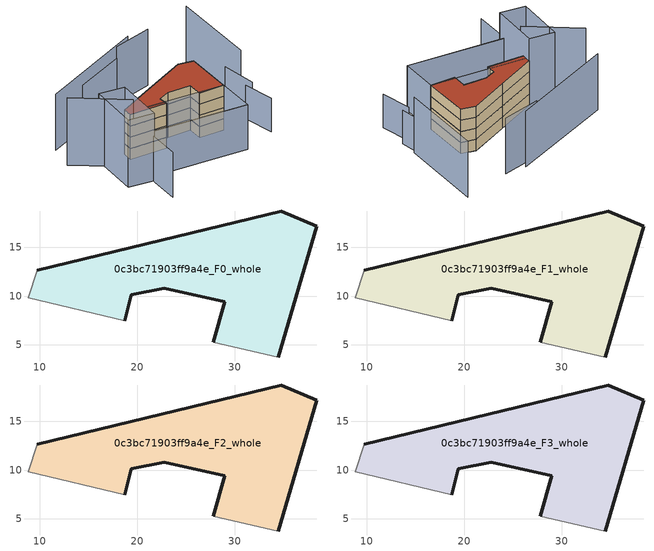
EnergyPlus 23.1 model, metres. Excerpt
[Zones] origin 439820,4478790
0c3bc71903ff9a4e_F0_whole
 floor ground (EU_floor_Construction): 34.48,3.75 38.45,17.16 34.76,18.73 22.48,15.74 9.78,12.66 8.82,9.83 18.76,7.47 19.39,10.13 22.79,10.82 29.01,9.42 27.8,5.29 z0
 wall outside (EU_wall_Construction): 27.8,5.29 29.01,9.42 22.79,10.82 19.39,10.13 18.76,7.47 / 9.78,12.66 22.48,15.74 34.76,18.73 38.45,17.16 34.48,3.75 z0:3
 wall adiabatic (EU_wall_Construction): 18.76,7.47 8.82,9.83 9.78,12.66 / 34.48,3.75 27.8,5.29 z0:3
0c3bc71903ff9a4e_F1_whole
 floor to 0c3bc71903ff9a4e_F0_whole (EU_floor_Construction): 34.48,3.75 38.45,17.16 34.76,18.73 22.48,15.74 9.77,12.66 8.82,9.83 18.76,7.47 19.39,10.13 22.79,10.82 29.01,9.42 27.8,5.29 z3
 wall outside (EU_wall_Construction): 27.8,5.29 29.01,9.42 22.79,10.82 19.39,10.13 18.76,7.47 / 9.78,12.66 22.48,15.74 34.76,18.73 38.45,17.16 34.48,3.75 z3:6
 wall adiabatic (EU_wall_Construction): 18.76,7.47 8.82,9.83 9.78,12.66 / 34.48,3.75 27.8,5.29 z3:6
0c3bc71903ff9a4e_F2_whole
 floor to 0c3bc71903ff9a4e_F1_whole (EU_floor_Construction): 34.48,3.75 38.45,17.16 34.76,18.73 22.48,15.74 9.77,12.66 8.82,9.83 18.76,7.47 19.39,10.13 22.79,10.82 29.01,9.42 27.8,5.29 z6
 wall outside (EU_wall_Construction): 27.8,5.29 29.01,9.42 22.79,10.82 19.39,10.13 18.76,7.47 / 9.78,12.66 22.48,15.74 34.76,18.73 38.45,17.16 34.48,3.75 z6:9
 wall adiabatic (EU_wall_Construction): 18.76,7.47 8.82,9.83 9.78,12.66 / 34.48,3.75 27.8,5.29 z6:9
0c3bc71903ff9a4e_F3_whole
 floor to 0c3bc71903ff9a4e_F2_whole (EU_floor_Construction): 34.48,3.75 38.45,17.16 34.76,18.73 22.48,15.74 9.77,12.66 8.82,9.83 18.76,7.47 19.39,10.13 22.79,10.82 29.01,9.42 27.8,5.29 z9
 wall outside (EU_wall_Construction): 27.8,5.29 29.01,9.42 22.79,10.82 19.39,10.13 18.76,7.47 / 9.78,12.66 22.48,15.74 34.76,18.73 38.45,17.16 34.48,3.75 z9:12
 wall adiabatic (EU_wall_Construction): 18.76,7.47 8.82,9.83 9.78,12.66 / 34.48,3.75 27.8,5.29 z9:12
 roof outside (EU_roof_Construction): 38.45,17.16 34.48,3.75 27.8,5.29 29.01,9.42 22.79,10.82 19.39,10.13 18.76,7.47 8.82,9.83 9.78,12.66 22.48,15.74 34.76,18.73 z12
shading: 2.29,-9.98 5.49,0.82 / 5.49,0.82 31.33,-6.83 / 28.77,31.56 11.79,27.91 / 31.37,-6.85 5.8,0.66 / 5.8,0.66 8.9,11.26 / 8.9,11.26 34.48,3.76 / 34.48,3.76 31.37,-6.85 z0:12; -3.16,18.9 6.73,7 / 9.87,12.63 5.14,-1.26 / 5.14,-1.26 -1.43,0.98 / -1.43,0.98 3.29,14.86 / 3.29,14.86 9.87,12.63 z0:18; 41.5,-5.05 42.05,3.75 / 44.11,3.62 45.46,13.46 z0:9; 45.68,8.76 52.96,33 / 38.43,31.81 27.09,31.2 / 32.64,32.89 0.27,25.89 z0:15
[Building]
EU S2 Campaign: North Axis=0; Terrain=City; Solar Distribution=FullExterior
[Site:Location]
Madrid: Latitude=40.5; Longitude=-3.5; Time Zone=1; Elevation=609
[SizingPeriod:WeatherFileDays]
AnnualSizingPeriod: Begin Month=1; Begin Day of Month=1; End Month=12; End Day of Month=31; Day of Week for Start Day=Monday; Use Weather File Daylight Saving Period=No; Use Weather File Rain and Snow Indicators=No
[MATERIAL]
EU_InternalMass_Material: Roughness=MediumRough; Thickness=0.1; Conductivity=1; Density=1800; Specific Heat=900; Thermal Absorptance=0.9; Solar Absorptance=0.7; Visible Absorptance=0.7
[MATERIAL:NOMASS] Roughness=MediumRough; Thermal Absorptance=0.9; Solar Absorptance=0.7; Visible Absorptance=0.7
Name | Thermal Resistance
EU_wall_NoMass | 0.459673
EU_roof_NoMass | 0.495815
EU_floor_NoMass | 0.788942
[CONSTRUCTION]
EU_wall_Construction: EU_wall_NoMass
EU_roof_Construction: EU_roof_NoMass
EU_floor_Construction: EU_floor_NoMass
EU_InternalMass_Construction: EU_InternalMass_Material
[ZONE] Type=1; Multiplier=1; Ceiling Height=autocalculate; Volume=648.195; Floor Area=autocalculate; Part of Total Floor Area=Yes
0c3bc71903ff9a4e_F0_whole; 0c3bc71903ff9a4e_F1_whole; 0c3bc71903ff9a4e_F2_whole; 0c3bc71903ff9a4e_F3_whole
[INTERNALMASS] Construction=EU_InternalMass_Construction; Surface Area=216.051
Name | Zone or ZoneList
0c3bc71903ff9a4e_F0_whole_EU_InternalMass | 0c3bc71903ff9a4e_F0_whole
0c3bc71903ff9a4e_F1_whole_EU_InternalMass | 0c3bc71903ff9a4e_F1_whole
0c3bc71903ff9a4e_F2_whole_EU_InternalMass | 0c3bc71903ff9a4e_F2_whole
0c3bc71903ff9a4e_F3_whole_EU_InternalMass | 0c3bc71903ff9a4e_F3_whole
[OTHEREQUIPMENT] Fuel Type=Electricity; Design Level Calculation Method=Watts/Area; Power per Zone Floor Area=1; Fraction Latent=0; Fraction Radiant=0; Fraction Lost=0; Carbon Dioxide Generation Rate=0; EndUse Subcategory=EU_Step8_InternalGains
Name | Zone or ZoneList or Space or SpaceList | Schedule
EU_Step8_InternalGain_0c3bc71903ff9a4e_F0_whole_f000 | 0c3bc71903ff9a4e_F0_whole | EU_Step8_GainSchedule_0c3bc71903ff9a4e_F0_whole_f000
EU_Step8_InternalGain_0c3bc71903ff9a4e_F1_whole_f000 | 0c3bc71903ff9a4e_F1_whole | EU_Step8_GainSchedule_0c3bc71903ff9a4e_F1_whole_f000
EU_Step8_InternalGain_0c3bc71903ff9a4e_F2_whole_f000 | 0c3bc71903ff9a4e_F2_whole | EU_Step8_GainSchedule_0c3bc71903ff9a4e_F2_whole_f000
EU_Step8_InternalGain_0c3bc71903ff9a4e_F3_whole_f000 | 0c3bc71903ff9a4e_F3_whole | EU_Step8_GainSchedule_0c3bc71903ff9a4e_F3_whole_f000
[ZONEVENTILATION:DESIGNFLOWRATE] Schedule=EU_AlwaysOn; Design Flow Rate Calculation Method=AirChanges/Hour; Air Changes per Hour=0.719161; Ventilation Type=Natural; Fan Pressure Rise=0; Fan Total Efficiency=1; Constant Term Coefficient=1; Temperature Term Coefficient=0; Velocity Term Coefficient=0; Velocity Squared Term Coefficient=0; Minimum Indoor Temperature=-100; Maximum Indoor Temperature=100; Delta Temperature=-100; Minimum Outdoor Temperature=-100; Maximum Outdoor Temperature=100; Maximum Wind Speed=40
Name | Zone or ZoneList or Space or SpaceList
EU_ConstantAir_0c3bc71903ff9a4e_F0_whole | 0c3bc71903ff9a4e_F0_whole
EU_ConstantAir_0c3bc71903ff9a4e_F1_whole | 0c3bc71903ff9a4e_F1_whole
EU_ConstantAir_0c3bc71903ff9a4e_F2_whole | 0c3bc71903ff9a4e_F2_whole
EU_ConstantAir_0c3bc71903ff9a4e_F3_whole | 0c3bc71903ff9a4e_F3_whole
[HVACTEMPLATE:THERMOSTAT] Constant Heating Setpoint=20; Constant Cooling Setpoint=50
EU_HeatOnly_0c3bc71903ff9a4e_F0_whole; EU_HeatOnly_0c3bc71903ff9a4e_F1_whole; EU_HeatOnly_0c3bc71903ff9a4e_F2_whole; EU_HeatOnly_0c3bc71903ff9a4e_F3_whole
[HVACTEMPLATE:ZONE:IDEALLOADSAIRSYSTEM] System Availability Schedule=EU_AlwaysOn; Maximum Heating Supply Air Temperature=50; Minimum Cooling Supply Air Temperature=13; Maximum Heating Supply Air Humidity Ratio=0.0156; Minimum Cooling Supply Air Humidity Ratio=0.0077; Heating Limit=NoLimit; Cooling Limit=NoLimit; Heating Availability Schedule=EU_AlwaysOn; Cooling Availability Schedule=EU_CoolingOff; Dehumidification Control Type=ConstantSensibleHeatRatio; Cooling Sensible Heat Ratio=0.7; Dehumidification Setpoint=60; Humidification Control Type=None; Humidification Setpoint=30; Outdoor Air Method=None; Outdoor Air Flow Rate per Person=0.00944; Outdoor Air Flow Rate per Zone Floor Area=0; Outdoor Air Flow Rate per Zone=0; Demand Controlled Ventilation Type=None; Outdoor Air Economizer Type=NoEconomizer; Heat Recovery Type=None; Sensible Heat Recovery Effectiveness=0.7; Latent Heat Recovery Effectiveness=0.65
Name | Template Thermostat
0c3bc71903ff9a4e_F0_whole | EU_HeatOnly_0c3bc71903ff9a4e_F0_whole
0c3bc71903ff9a4e_F1_whole | EU_HeatOnly_0c3bc71903ff9a4e_F1_whole
0c3bc71903ff9a4e_F2_whole | EU_HeatOnly_0c3bc71903ff9a4e_F2_whole
0c3bc71903ff9a4e_F3_whole | EU_HeatOnly_0c3bc71903ff9a4e_F3_whole
[SIZING:ZONE] Zone Cooling Design Supply Air Temperature Input Method=SupplyAirTemperature; Zone Cooling Design Supply Air Temperature=13; Zone Heating Design Supply Air Temperature Input Method=SupplyAirTemperature; Zone Heating Design Supply Air Temperature=50; Zone Cooling Design Supply Air Humidity Ratio=0.008; Zone Heating Design Supply Air Humidity Ratio=0.008; Cooling Design Air Flow Method=DesignDay; Cooling Design Air Flow Rate=0; Cooling Minimum Air Flow per Zone Floor Area=0.000762; Cooling Minimum Air Flow=0; Cooling Minimum Air Flow Fraction=0.2; Heating Design Air Flow Method=DesignDay; Heating Design Air Flow Rate=0; Heating Maximum Air Flow per Zone Floor Area=0.002032; Heating Maximum Air Flow=0.141576; Heating Maximum Air Flow Fraction=0.3; Account for Dedicated Outdoor Air System=No; Dedicated Outdoor Air System Control Strategy=NeutralSupplyAir; Dedicated Outdoor Air Low Setpoint Temperature for Design=autosize; Dedicated Outdoor Air High Setpoint Temperature for Design=autosize; Zone Load Sizing Method=Sensible Load Only No Latent Load; Zone Latent Cooling Design Supply Air Humidity Ratio Input Method=HumidityRatioDifference; Zone Cooling Design Supply Air Humidity Ratio Difference=0.005; Zone Latent Heating Design Supply Air Humidity Ratio Input Method=HumidityRatioDifference; Zone Humidification Design Supply Air Humidity Ratio Difference=0.005
0c3bc71903ff9a4e_F0_whole; 0c3bc71903ff9a4e_F1_whole; 0c3bc71903ff9a4e_F2_whole; 0c3bc71903ff9a4e_F3_whole
[SCHEDULE:CONSTANT]
Name | Hourly Value
EU_AlwaysOn | 1
EU_CoolingOff | 0
[SCHEDULE:FILE] Column Number=1; Rows to Skip at Top=0; Number of Hours of Data=8760; Column Separator=Comma; Interpolate to Timestep=No; Minutes per Item=60; Adjust Schedule for Daylight Savings=Yes
Name | File
EU_Step8_GainSchedule_0c3bc71903ff9a4e_F0_whole_f000 | ../../schedules/0c3bc71903ff9a4e/0c3bc71903ff9a4e_F0_whole_f000_gain.csv
EU_Step8_GainSchedule_0c3bc71903ff9a4e_F1_whole_f000 | ../../schedules/0c3bc71903ff9a4e/0c3bc71903ff9a4e_F1_whole_f000_gain.csv
EU_Step8_GainSchedule_0c3bc71903ff9a4e_F2_whole_f000 | ../../schedules/0c3bc71903ff9a4e/0c3bc71903ff9a4e_F2_whole_f000_gain.csv
EU_Step8_GainSchedule_0c3bc71903ff9a4e_F3_whole_f000 | ../../schedules/0c3bc71903ff9a4e/0c3bc71903ff9a4e_F3_whole_f000_gain.csv
